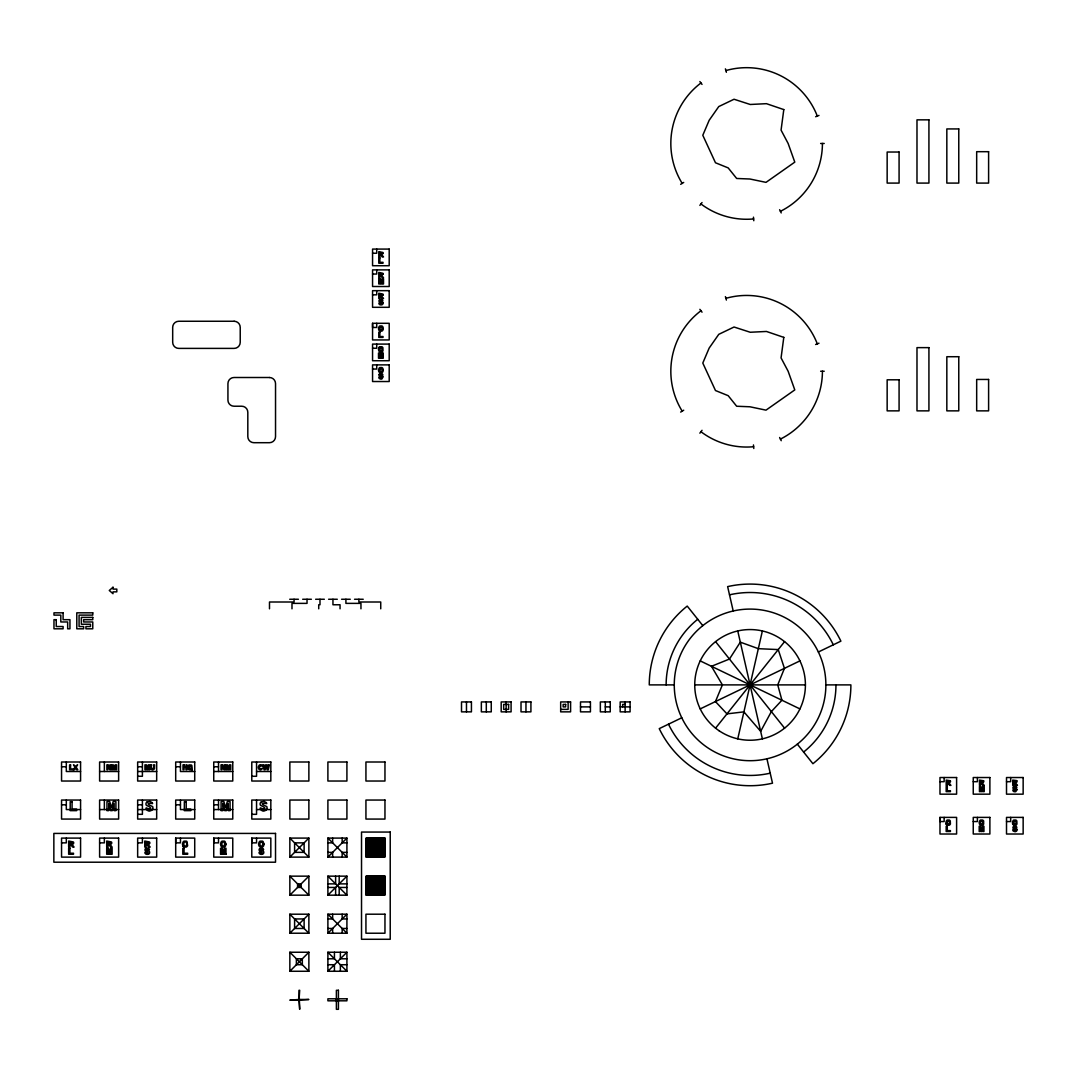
<?xml version="1.0" encoding="UTF-8"?>
<svg xmlns="http://www.w3.org/2000/svg" width="1077" height="1077" viewBox="0 0 1077 1077"><rect width="100%" height="100%" fill="white"/><g stroke="black" fill="none" stroke-linecap="round" stroke-linejoin="round"><path stroke-width="1.5" d="M175.699 838.094L175.699 857.117L194.722 857.117L194.722 838.094L175.699 838.094L175.699 842.86L180.451 842.86L180.451 838.094M213.744 838.094L213.744 857.117L232.767 857.117L232.767 838.094L213.744 838.094L213.744 842.86L218.51 842.86L218.51 838.094M251.789 838.094L251.789 857.117L270.825 857.117L270.825 838.094L251.789 838.094L251.789 842.86L256.555 842.86L256.555 838.094M372.561 323.302L372.561 339.942L389.201 339.942L389.201 323.302L372.561 323.302L372.561 327.462L376.721 327.462L376.721 323.302M939.979 817.389L939.979 834.015L956.605 834.015L956.605 817.389L939.979 817.389L939.979 821.549L944.139 821.549L944.139 817.389M221.606 854.236L221.647 849.524L222.764 854.236M737.758 738.849L762.381 630.947M223.747 854.236L224.905 849.524L224.905 854.236M224.568 845.324L224.568 842.779A1.44 1.44 0 0 0 221.956 842.779L221.889 845.149L223.087 846.132A1.454 1.454 0 0 0 224.581 845.324M379.212 300.12L378.983 300.685A1.535 1.535 0 0 0 379.01 301.183A1.387 1.387 0 0 0 379.36 301.843L381.958 303.175L380.046 303.593A1.669 1.669 0 0 1 379.804 302.974C377.731 302.677 379.494 305.181 380.706 304.885A4.079 4.079 0 0 0 381.433 304.858A2.948 2.948 0 0 0 381.864 304.778A1.589 1.589 0 0 0 382.793 304.104L382.995 302.799M379.212 374.338L378.983 374.89A1.535 1.535 0 0 0 379.01 375.402A1.373 1.373 0 0 0 379.252 375.94L381.958 377.381L380.046 377.812A1.669 1.669 0 0 1 379.804 377.192L378.781 377.287L378.996 378.081A1.831 1.831 0 0 0 379.279 378.525L380.706 379.091A4.079 4.079 0 0 0 381.433 379.077A2.935 2.935 0 0 0 381.864 378.996L383.008 377.004M1013.161 786.977L1012.945 787.529A1.535 1.535 0 0 0 1012.959 788.041A1.373 1.373 0 0 0 1013.201 788.579L1015.907 790.02L1013.995 790.451A1.669 1.669 0 0 1 1013.753 789.831C1011.693 789.522 1013.444 792.039 1014.655 791.73A4.066 4.066 0 0 0 1015.382 791.716A2.948 2.948 0 0 0 1015.813 791.635L1016.957 789.643M1013.161 826.826L1012.945 827.392A1.535 1.535 0 0 0 1012.959 827.89A1.373 1.373 0 0 0 1013.201 828.442L1015.894 829.802L1014.049 830.38A1.669 1.669 0 0 1 1013.753 829.694L1012.73 829.788L1012.945 830.569A1.831 1.831 0 0 0 1013.242 831.013L1014.655 831.592A4.079 4.079 0 0 0 1015.382 831.565M699.875 205.384L702.029 202.53M699.875 433.169L702.029 430.302M379.198 347.252L378.539 348.76A5.52 5.52 0 0 0 378.525 349.648L378.767 350.698A2.41 2.41 0 0 0 379.158 351.317A2.033 2.033 0 0 0 380.141 351.95L381.635 351.95A1.966 1.966 0 0 0 382.429 351.492A2.369 2.369 0 0 0 382.995 350.698L382.887 347.683A2.019 2.019 0 0 0 381.85 346.74L379.831 346.754A2.477 2.477 0 0 0 379.198 347.252M715.572 728.16L784.581 641.636M289.848 857.117L308.87 838.094L308.87 857.117L289.848 857.117L289.848 838.094L308.87 838.094M289.848 895.175L308.87 876.153L289.848 876.153L289.848 895.175L308.87 895.175L308.87 876.153M327.893 857.117L346.915 838.094L346.915 857.117L327.893 857.117L327.893 838.094L346.915 838.094M365.938 838.956L366.799 838.094M365.938 840.302L368.146 838.094M365.938 841.649L369.492 838.094M365.938 842.995L370.838 838.094M365.938 844.341L372.184 838.094M365.938 845.687L373.531 838.094M365.938 847.034L374.877 838.094M365.938 848.38L376.223 838.094M365.938 849.726L377.569 838.094M365.938 851.072L378.916 838.094M365.938 852.419L380.262 838.094M365.938 853.765L381.608 838.094M365.938 855.111L382.941 838.094M365.938 856.444L384.287 838.094M289.848 933.221L308.87 914.198L308.87 933.221L289.848 933.221L289.848 914.198L308.87 914.198M327.893 895.175L346.915 876.153L327.893 876.153L327.893 895.175L346.915 895.175L346.915 876.153M366.611 857.117L384.96 838.768M367.957 857.117L384.96 840.114M369.303 857.117L384.96 841.46M370.65 857.117L384.96 842.806M371.996 857.117L384.96 844.153M373.342 857.117L384.96 845.499M374.688 857.117L384.96 846.845M376.035 857.117L384.96 848.191M377.381 857.117L384.96 849.538M378.714 857.117L384.96 850.884M380.06 857.117L384.96 852.217M381.406 857.117L384.96 853.563M382.752 857.117L384.96 854.909M384.099 857.117L384.96 856.255M365.938 877.015L366.799 876.153M365.938 878.361L368.146 876.153M365.938 879.707L369.492 876.153M365.938 881.04L370.838 876.153M365.938 882.386L372.184 876.153M365.938 883.732L373.531 876.153M365.938 885.079L374.877 876.153M365.938 886.425L376.223 876.153M365.938 887.771L377.569 876.153M365.938 889.117L378.916 876.153M365.938 890.464L380.262 876.153M365.938 891.81L381.608 876.153M365.938 893.156L382.941 876.153M365.938 894.502L384.287 876.153M289.848 971.266L308.87 952.243L308.87 971.266L289.848 971.266L289.848 952.243L308.87 952.243M327.893 933.221L346.915 914.198L346.915 933.221L327.893 933.221L327.893 914.198L346.915 914.198M366.611 895.175L384.96 876.813M367.957 895.175L384.96 878.159M369.303 895.175L384.96 879.505M370.65 895.175L384.96 880.851M371.996 895.175L384.96 882.198M373.342 895.175L384.96 883.544M374.688 895.175L384.96 884.89M376.035 895.175L384.96 886.236M377.381 895.175L384.96 887.583M378.714 895.175L384.96 888.929M380.06 895.175L384.96 890.275M381.406 895.175L384.96 891.621M382.752 895.175L384.96 892.968M384.099 895.175L384.96 894.3M299.016 1000.143L299.689 990.288L299.016 990.288L299.689 1009.311L299.016 1000.143L289.848 1000.143L299.016 999.469M327.893 971.266L346.915 952.243L346.915 971.266L327.893 971.266L327.893 952.243L346.915 952.243M680.664 184.315L683.707 182.43M680.664 412.087L683.707 410.202M379.656 299.702L380.598 299.406A3.446 3.446 0 0 1 381.339 299.433L382.079 299.662A1.548 1.548 0 0 1 382.873 300.846L380.046 300.658L382.268 301.897A1.467 1.467 0 0 1 383.035 302.866M147.132 801.921L150.026 801.45L152.14 802.607A2.571 2.571 0 0 1 152.611 803.617C148.909 802.984 144.52 803.079 152.611 806.592A2.437 2.437 0 0 1 152.867 807.225L152.894 808.585A2.087 2.087 0 0 1 152.611 809.298L152.503 809.46A2.679 2.679 0 0 1 151.117 810.55C147.105 813.283 143.766 805.152 147.993 808.84A1.508 1.508 0 0 0 148.424 809.096C153.823 809.123 148.788 806.229 146.432 805.394A2.342 2.342 0 0 1 145.974 804.209A2.625 2.625 0 0 1 145.987 803.604A2.181 2.181 0 0 1 146.351 802.634A2.342 2.342 0 0 1 147.105 801.961M145.758 848.42L146.835 848.084A3.945 3.945 0 0 1 147.697 848.111L148.532 848.38A1.764 1.764 0 0 1 148.989 848.73A1.75 1.75 0 0 1 149.447 849.753L146.257 849.416L148.747 850.938A1.669 1.669 0 0 1 149.636 852.042L149.609 852.863A1.427 1.427 0 0 1 149.34 853.455M261.28 801.921L264.161 801.45L266.288 802.607A2.571 2.571 0 0 1 266.746 803.617C263.03 802.998 258.615 803.025 266.759 806.592A2.437 2.437 0 0 1 267.015 807.225L267.042 808.585A2.087 2.087 0 0 1 266.759 809.298L266.638 809.46A2.679 2.679 0 0 1 265.265 810.55C261.253 813.283 257.915 805.152 262.128 808.84A1.508 1.508 0 0 0 262.559 809.096C267.944 809.164 262.909 806.256 260.58 805.394A2.342 2.342 0 0 1 260.122 804.209A2.625 2.625 0 0 1 260.122 803.604A2.181 2.181 0 0 1 260.499 802.634A2.342 2.342 0 0 1 261.253 801.961M259.907 848.42L260.984 848.084A3.945 3.945 0 0 1 261.832 848.111L262.68 848.38A1.764 1.764 0 0 1 263.138 848.73A1.75 1.75 0 0 1 263.596 849.753L260.405 849.416L262.882 850.938A1.669 1.669 0 0 1 263.771 852.042L263.771 852.742A1.454 1.454 0 0 1 263.488 853.455A1.817 1.817 0 0 1 262.425 854.223L262.425 854.223M1013.605 786.547L1014.547 786.264A3.446 3.446 0 0 1 1015.301 786.277L1016.028 786.52A1.548 1.548 0 0 1 1016.836 787.718L1013.995 787.502L1016.217 788.754A1.454 1.454 0 0 1 1016.984 789.724M1013.605 826.409L1014.547 826.126A3.446 3.446 0 0 1 1015.301 826.14L1016.028 826.369A1.535 1.535 0 0 1 1016.823 827.567L1013.995 827.365L1016.217 828.603A1.467 1.467 0 0 1 1016.998 829.586M681.781 717.78L659.245 728.631A100.807 100.807 0 0 0 772.505 783.181L766.932 758.787M700.212 708.908L799.928 660.888M818.358 652.002L840.895 641.152A100.807 100.807 0 0 0 727.635 586.615L733.208 610.996M815.639 116.733L818.978 115.441M815.639 344.505L818.978 343.213M148.128 854.263L148.276 854.223A1.817 1.817 0 0 0 149.353 853.455M1015.678 831.525L1015.813 831.484A1.589 1.589 0 0 0 1016.742 830.811L1016.984 830.192A2.087 2.087 0 0 0 1016.984 829.721L1016.957 829.505M260.311 765.626L259.328 767.282L260.284 768.978M260.54 768.991L262.613 768.264L260.944 769.826A3.002 3.002 0 0 1 260.324 769.84L259.88 769.759A1.966 1.966 0 0 1 259.288 769.476A2.262 2.262 0 0 1 258.48 768.372L258.318 767.632A4.12 4.12 0 0 1 258.359 766.77L259.126 765.276A2.208 2.208 0 0 1 260.122 764.791L260.351 764.764A2.746 2.746 0 0 1 261.038 764.791A2.154 2.154 0 0 1 262.101 765.276L262.586 766.191L260.567 765.612M820.634 143.47L824.215 143.47M372.561 253.243L376.721 253.243L376.721 249.083M372.561 274.043L376.721 274.043L376.721 269.883M372.561 294.829L376.721 294.829L376.721 290.669M372.561 348.248L376.721 348.248L376.721 344.088M372.561 369.048L376.721 369.048L376.721 364.888M820.634 371.242L824.215 371.242M289.713 599.256L298.41 599.256M302.677 599.256L311.374 599.256M315.642 599.256L324.339 599.256M328.606 599.256L337.303 599.256M341.571 599.256L350.267 599.256M354.548 599.256L363.232 599.256M674.269 684.891L649.269 684.891A100.807 100.807 0 0 1 687.22 606.082L702.81 625.629M694.732 684.891L805.408 684.891M825.871 684.891A75.794 75.794 0 0 0 712.166 619.248A75.794 75.794 0 0 0 712.166 750.534A75.794 75.794 0 0 0 825.871 684.891L850.884 684.891A100.807 100.807 0 0 1 812.92 763.714L797.33 744.153M625.131 704.412L622.654 704.412L622.654 706.889M580.503 706.889L590.425 706.889M605.301 706.889L610.255 706.889M620.177 706.889L630.085 706.889M560.673 709.38L568.117 709.38L568.117 701.935M61.551 766.757L66.316 766.757M137.654 766.757L142.406 766.757M175.699 766.757L180.451 766.757M213.744 766.757L218.51 766.757M80.573 771.509L66.316 771.509L66.316 762.004M99.609 771.509L118.632 771.509M137.654 771.509L156.677 771.509M194.722 771.509L180.451 771.509L180.451 762.004M213.744 771.509L232.767 771.509M256.555 771.509L270.825 771.509M137.654 776.275L142.406 776.275L142.406 762.004M251.789 776.275L256.555 776.275L256.555 762.004M939.979 781.687L944.139 781.687L944.139 777.527M973.245 781.687L977.404 781.687L977.404 777.527M1006.51 781.687L1010.67 781.687L1010.67 777.527M61.551 804.802L66.316 804.802M137.654 804.802L142.406 804.802M175.699 804.802L180.451 804.802M213.744 804.802L218.51 804.802M80.573 809.567L66.316 809.567L66.316 800.049M99.609 809.567L118.632 809.567M137.654 809.567L156.677 809.567M194.722 809.567L180.451 809.567L180.451 800.049M213.744 809.567L232.767 809.567M256.555 809.567L270.825 809.567M137.654 814.32L142.406 814.32L142.406 800.049M251.789 814.32L256.555 814.32L256.555 800.049M973.245 821.549L977.404 821.549L977.404 817.389M1006.51 821.549L1010.67 821.549L1010.67 817.389M61.551 842.86L66.316 842.86L66.316 838.094M99.609 842.86L104.361 842.86L104.361 838.094M137.654 842.86L142.406 842.86L142.406 838.094M327.893 842.86L332.645 842.86L332.645 838.094M346.915 842.86L342.163 842.86L342.163 838.094M327.893 852.365L332.645 852.365L332.645 857.117M346.915 852.365L342.163 852.365L342.163 857.117M226.264 854.236L220.556 854.236L220.556 848.259L222.225 848.259L223.276 852.351L224.299 848.259L225.968 848.259L225.968 854.236M327.893 883.88L335.62 883.88L335.62 876.153M346.915 883.88L339.188 883.88L339.188 876.153M327.893 887.448L335.62 887.448L335.62 895.175M346.915 887.448L339.188 887.448L339.188 895.175M327.893 918.95L332.645 918.95L332.645 914.198M346.915 918.95L342.163 918.95L342.163 914.198M327.893 928.468L332.645 928.468L332.645 933.221M346.915 928.468L342.163 928.468L342.163 933.221M327.893 958.786L334.435 958.786L334.435 952.243M346.915 958.786L340.372 958.786L340.372 952.243M327.893 964.723L334.435 964.723L334.435 971.266M346.915 964.723L340.372 964.723L340.372 971.266M299.689 999.469L308.87 999.469L299.689 1000.143M336.387 999.806L338.42 999.806M700.212 660.888L799.928 708.908M327.893 838.094L346.915 857.117M289.848 838.094L308.87 857.117M327.893 876.153L346.915 895.175M289.848 876.153L308.87 895.175M327.893 914.198L346.915 933.221M289.848 914.198L308.87 933.221M327.893 952.243L346.915 971.266M289.848 952.243L308.87 971.266M1016.675 780.583L1012.73 780.085L1012.73 785.375L1013.82 785.375L1014.049 783.181A2.06 2.06 0 0 1 1014.574 783.248L1016.176 785.375L1017.455 785.375L1015.651 783.046L1017.011 781.848A2.019 2.019 0 0 0 1017.025 781.35A1.387 1.387 0 0 0 1016.809 780.744L1016.809 780.744M715.572 641.636L784.581 728.16M983.53 780.744L979.464 780.085L979.464 785.375L980.541 785.375L980.77 783.181A2.073 2.073 0 0 1 981.295 783.248L982.911 785.375L984.19 785.375L982.386 783.046L983.745 781.848A2.019 2.019 0 0 0 983.745 781.35A1.387 1.387 0 0 0 983.543 780.744M950.264 780.744L946.185 780.085L946.185 785.375L947.275 785.375L947.504 783.181A2.073 2.073 0 0 1 948.029 783.248L949.645 785.375L950.924 785.375L949.12 783.046L950.479 781.848A2.019 2.019 0 0 0 950.479 781.35A1.387 1.387 0 0 0 950.277 780.744M382.86 376.64L382.725 376.479A1.467 1.467 0 0 0 382.268 376.115L380.046 374.863L382.873 375.079A1.548 1.548 0 0 0 382.079 373.881L381.339 373.638A3.446 3.446 0 0 0 380.598 373.625L379.656 373.921A1.373 1.373 0 0 0 379.225 374.338M699.875 81.556L702.029 84.41M699.875 309.328L702.029 312.182M779.613 209.719L781.215 212.923M779.613 437.491L781.215 440.695M983.57 820.984L983.678 823.986A2.369 2.369 0 0 1 983.113 824.78A1.979 1.979 0 0 1 982.318 825.238L980.824 825.238A2.033 2.033 0 0 1 979.841 824.619A2.41 2.41 0 0 1 979.451 823.986L979.208 822.936A5.506 5.506 0 0 1 979.222 822.061L979.868 820.539A2.477 2.477 0 0 1 980.514 820.041L982.534 820.028A2.019 2.019 0 0 1 983.53 820.93M1012.717 823.986L1012.474 822.936A5.506 5.506 0 0 1 1012.488 822.061L1013.147 820.539A2.477 2.477 0 0 1 1013.794 820.041L1015.799 820.028A2.019 2.019 0 0 1 1016.553 820.566A2.235 2.235 0 0 1 1016.836 820.984L1016.944 823.986A2.369 2.369 0 0 1 1016.392 824.78A1.966 1.966 0 0 1 1015.584 825.238L1014.09 825.238A2.033 2.033 0 0 1 1013.107 824.619A2.369 2.369 0 0 1 1012.582 823.999M946.185 823.986L945.943 822.936A5.533 5.533 0 0 1 945.956 822.061L946.602 820.539A2.477 2.477 0 0 1 947.248 820.041L949.254 820.028A2.019 2.019 0 0 1 950.008 820.566A2.235 2.235 0 0 1 950.291 820.984L950.412 823.986A2.369 2.369 0 0 1 949.847 824.78A1.966 1.966 0 0 1 949.052 825.238L947.558 825.238A2.033 2.033 0 0 1 946.575 824.619M182.794 845.647L182.511 844.449A6.314 6.314 0 0 1 182.538 843.439L183.278 841.702A2.827 2.827 0 0 1 184.019 841.137L186.308 841.124A2.289 2.289 0 0 1 186.981 841.541L187.627 845.647A2.706 2.706 0 0 1 186.994 846.562A2.248 2.248 0 0 1 186.079 847.074L184.113 846.993A2.316 2.316 0 0 1 183.238 846.36M725.4 68.847L726.383 72.294M725.4 296.619L726.383 300.066M737.758 630.947L762.381 738.849M753.456 217.164L753.792 220.731M753.456 444.936L753.792 448.503M625.131 701.935L625.131 711.857M605.301 701.935L605.301 711.857M525.966 701.935L525.966 711.857M506.136 701.935L506.136 711.857M486.306 701.935L486.306 711.857M466.476 701.935L466.476 711.857M380.733 608.815L380.733 602.003L358.883 602.003L358.883 599.256M360.957 608.815L360.957 603.376L345.919 603.376L345.919 599.256M340.049 608.815L340.049 604.762L332.955 604.762L332.955 599.256M337.411 998.796L337.411 1000.816M319.99 599.256L319.99 604.762L318.725 604.762L318.725 608.815M307.026 599.256L307.026 603.376L291.988 603.376L291.988 608.815M294.061 599.256L294.061 602.003L269.492 602.003L269.492 608.815M218.51 762.004L218.51 771.509M218.51 800.049L218.51 809.567M104.361 762.004L104.361 771.509M104.361 800.049L104.361 809.567M946.441 824.605A2.369 2.369 0 0 1 946.05 823.999M261.94 854.317A4.658 4.658 0 0 1 261.105 854.344C259.719 854.694 257.713 851.826 260.069 852.176A1.912 1.912 0 0 0 260.338 852.876C263.919 854.034 261.738 851.167 259.449 850.736A1.562 1.562 0 0 1 259.167 850.116A1.75 1.75 0 0 1 259.14 849.538A1.454 1.454 0 0 1 259.382 848.905M261.146 841.972A1.44 1.44 0 0 0 260.001 842.779L259.934 845.149L261.146 846.132A1.454 1.454 0 0 0 262.626 845.324L262.613 842.779A1.427 1.427 0 0 0 261.482 841.972M183.09 846.36A2.706 2.706 0 0 1 182.646 845.66M147.791 854.317A4.658 4.658 0 0 1 146.957 854.344C145.583 854.694 143.564 851.826 145.92 852.176A1.912 1.912 0 0 0 146.203 852.876C149.743 854.061 147.643 851.072 145.301 850.736A1.562 1.562 0 0 1 145.018 850.116A1.75 1.75 0 0 1 145.005 849.538A1.454 1.454 0 0 1 145.247 848.905M822.424 143.47A75.794 75.794 0 0 1 780.421 211.321M753.631 218.941A75.794 75.794 0 0 1 700.952 203.957M682.185 183.373A75.794 75.794 0 0 1 700.952 82.983M725.885 70.57A75.794 75.794 0 0 1 817.308 116.087M822.424 371.242A75.794 75.794 0 0 1 780.421 439.093M753.631 446.726A75.794 75.794 0 0 1 700.952 431.729M682.185 411.145A75.794 75.794 0 0 1 700.952 310.755M725.885 298.342A75.794 75.794 0 0 1 817.308 343.859M666.138 684.891A83.939 83.939 0 0 1 697.734 619.275M770.217 773.178A90.549 90.549 0 0 1 668.494 724.188M835.954 684.891A85.877 85.877 0 0 1 803.617 752.042M729.519 594.827A92.38 92.38 0 0 1 833.302 644.813M107.794 849.524L107.767 854.236L106.704 854.236L106.704 848.259L108.373 848.259L109.437 852.351L110.46 848.259L112.116 848.259L112.116 854.236L111.066 854.236L111.066 849.524L109.908 854.236L108.925 854.236L107.794 849.524M108.764 803.482L108.696 810.644L106.96 810.644L106.96 801.571L109.719 801.571L111.469 807.777L113.152 801.571L115.912 801.571L115.912 810.644L114.162 810.644L114.162 803.482L112.25 810.644L110.621 810.644L108.764 803.482M112.748 765.882L112.708 769.759L111.766 769.759L111.766 764.845L113.26 764.845L114.202 768.197L115.118 764.845L116.626 764.845L116.626 769.759L115.67 769.759L115.67 765.882L114.633 769.759L113.745 769.759L112.748 765.882M145.907 765.882L145.88 769.759L144.937 769.759L144.937 764.845L146.432 764.845L147.374 768.197L148.289 764.845L149.784 764.845L149.784 769.759L148.841 769.759L148.841 765.882L147.805 769.759L146.916 769.759L145.907 765.882M153.594 767.591C153.54 771.065 149.461 767.187 151.709 764.845L150.699 764.845L150.793 768.722A2.316 2.316 0 0 0 151.063 769.274L152.099 769.813A4.187 4.187 0 0 0 153.001 769.84L154.482 768.87L154.603 764.845L153.594 764.845L153.594 767.591M222.899 803.482L222.845 810.644L221.095 810.644L221.095 801.571L223.854 801.571L225.605 807.777L227.301 801.571L230.061 801.571L230.061 810.644L228.311 810.644L228.311 803.482L226.399 810.644L224.756 810.644L222.899 803.482M226.884 765.882L226.857 769.759L225.914 769.759L225.914 764.845L227.409 764.845L228.351 768.197L229.266 764.845L230.761 764.845L230.761 769.759L229.818 769.759L229.818 765.882L228.782 769.759L227.893 769.759L226.884 765.882M379.737 279.872L379.696 283.991L378.781 283.991L378.781 278.768L380.235 278.768L381.164 282.336L382.052 278.768L383.506 278.768L383.506 283.991L382.591 283.991L382.591 279.872L381.581 283.991L380.719 283.991L379.737 279.872M379.467 354.091L379.441 358.21L378.512 358.21L378.512 352.987L379.979 352.987L380.895 356.554L381.783 352.987L383.25 352.987L383.25 358.21L382.322 358.21L382.322 354.091L381.312 358.21L380.45 358.21L379.467 354.091M980.151 827.378L980.124 831.498L979.195 831.498L979.195 826.274L980.649 826.274L981.578 829.842L982.466 826.274L983.934 826.274L983.934 831.498L983.005 831.498L983.005 827.378L981.995 831.498L981.134 831.498L980.151 827.378M980.407 787.516L980.38 791.635L979.464 791.635L979.464 786.412L980.918 786.412L981.847 789.979L982.736 786.412L984.19 786.412L984.19 791.635L983.274 791.635L983.274 787.516L982.251 791.635L981.389 791.635L980.407 787.516M186.752 844.031L186.523 845.324A1.454 1.454 0 0 1 185.042 846.132L183.844 845.149L183.898 842.779A1.44 1.44 0 0 1 185.042 841.972A1.467 1.467 0 0 1 186.536 842.779L186.752 844.031M379.535 328.283L380.598 330.302L382.214 328.929A4.066 4.066 0 0 0 382.227 328.283L380.881 326.681L379.535 328.283M379.535 349.069L380.598 351.102L382.214 349.729A4.052 4.052 0 0 0 382.227 349.069L380.881 347.481L379.535 349.069M379.535 369.869L380.733 371.915A1.373 1.373 0 0 0 381.164 371.888L382.214 370.515A4.066 4.066 0 0 0 382.227 369.869L380.881 368.267L379.535 369.869M946.952 822.357L948.016 824.39L949.618 823.016A4.066 4.066 0 0 0 949.645 822.357L948.298 820.768L946.952 822.357M980.218 822.357L981.282 824.39L982.897 823.016A4.066 4.066 0 0 0 982.911 822.357L981.564 820.768L980.218 822.357M1013.484 822.357L1014.682 824.403A1.373 1.373 0 0 0 1015.126 824.39L1016.163 823.016A4.066 4.066 0 0 0 1016.176 822.357L1014.978 820.782L1013.484 822.357M188.785 767.08C190.454 773.232 192.904 762.637 188.785 767.08M225.968 844.072L225.672 845.647A2.706 2.706 0 0 1 225.039 846.562A2.248 2.248 0 0 1 224.124 847.074L222.158 846.993A2.316 2.316 0 0 1 221.297 846.36A2.76 2.76 0 0 1 220.839 845.647L220.57 844.449A6.314 6.314 0 0 1 220.583 843.439L221.323 841.702A2.827 2.827 0 0 1 222.064 841.137L224.366 841.124A2.289 2.289 0 0 1 225.039 841.541L225.968 844.072M264.013 844.072L263.73 845.647A2.706 2.706 0 0 1 263.084 846.562A2.248 2.248 0 0 1 262.169 847.074L260.203 846.993A2.316 2.316 0 0 1 259.342 846.36A2.76 2.76 0 0 1 258.897 845.647L258.615 844.449A6.314 6.314 0 0 1 258.628 843.439L259.369 841.702A2.827 2.827 0 0 1 260.109 841.137L262.411 841.124A2.289 2.289 0 0 1 263.084 841.541L264.013 844.072M383.25 328.525L382.995 329.899A2.369 2.369 0 0 1 382.429 330.706A1.966 1.966 0 0 1 381.635 331.151L380.141 331.151A2.033 2.033 0 0 1 379.158 330.531A2.41 2.41 0 0 1 378.767 329.912L378.525 328.862A5.52 5.52 0 0 1 378.539 327.973L379.198 326.452A2.477 2.477 0 0 1 379.831 325.968L381.85 325.941A2.019 2.019 0 0 1 382.604 326.493A2.235 2.235 0 0 1 382.887 326.896L383.25 328.525M383.25 370.111L382.995 371.498A2.369 2.369 0 0 1 382.429 372.292A1.966 1.966 0 0 1 381.635 372.736L380.141 372.736A2.033 2.033 0 0 1 379.158 372.117A2.41 2.41 0 0 1 378.767 371.498L378.525 370.448A5.52 5.52 0 0 1 378.539 369.559L379.198 368.038A2.477 2.477 0 0 1 379.831 367.553L381.85 367.526A2.019 2.019 0 0 1 382.604 368.078A2.235 2.235 0 0 1 382.887 368.482L383.25 370.111M187.788 767.012L188.408 769.18A1.992 1.992 0 0 0 189.175 769.692L190.441 769.84A2.087 2.087 0 0 0 191.194 769.638L192.285 770.243L191.868 769.113A2.194 2.194 0 0 0 192.218 768.574L191.827 765.424A1.791 1.791 0 0 0 191.316 765.007L189.162 764.912A2.006 2.006 0 0 0 188.408 765.424A2.167 2.167 0 0 0 188.017 766.003L187.788 767.012M380.046 845.607L378.458 848.636L373.8 849.147L373.8 853.374L371.498 853.374L371.498 842.201L378.269 842.524A3.083 3.083 0 0 1 379.427 843.439A2.733 2.733 0 0 1 379.696 843.897L380.046 845.607M72.347 842.793L69.897 843.587L69.897 842.039L72.347 842.793M110.392 842.793L107.956 843.587L107.956 842.039L110.392 842.793M148.438 842.793L146.001 843.587L146.001 842.039L148.438 842.793M381.998 253.189L379.858 253.889L379.858 252.543L381.998 253.189M381.998 273.989L379.858 274.675L379.858 273.329L381.998 273.989M381.998 294.775L379.858 295.475L379.858 294.129L381.998 294.775M949.416 781.633L947.275 782.319L947.275 780.973L949.416 781.633M982.682 781.633L980.541 782.319L980.541 780.973L982.682 781.633M1015.948 781.633L1013.82 782.319L1013.82 780.973L1015.948 781.633M377.758 845.674L377.475 846.576A1.427 1.427 0 0 1 377.017 847.007L373.8 847.262L373.8 844.072L377.542 844.853A1.696 1.696 0 0 1 377.758 845.674M783.8 109.585L781.067 130.129L788.135 143.47L794.786 162.129L766.003 182.363L749.929 179.011L736.668 178.472L728.187 167.904L715.478 162.762L702.796 135.271L709.178 120.274L718.763 106.569L734.043 99.246L750.238 104.482L766.447 103.675L783.8 109.585M783.8 337.37L781.067 357.901L788.135 371.242L794.786 389.901L766.003 410.149L749.929 406.783L736.668 406.244L728.187 395.676L715.478 390.534L702.796 363.057L709.178 348.059L718.763 334.341L734.043 327.018L750.238 332.255L766.447 331.46L783.8 337.37M73.559 843.049L73.532 843.197A1.414 1.414 0 0 1 72.98 844.058L72.011 844.408L74.071 847.074L72.603 847.074L70.853 844.678A2.369 2.369 0 0 0 70.167 844.556L69.897 847.074L68.659 847.074L68.659 841.029L73.438 841.985A1.629 1.629 0 0 1 73.573 842.47A2.316 2.316 0 0 1 73.559 843.049M111.604 843.049L111.577 843.197A1.414 1.414 0 0 1 111.039 844.058L110.056 844.408L112.116 847.074L110.662 847.074L108.898 844.678A2.369 2.369 0 0 0 108.212 844.556L107.956 847.074L106.704 847.074L106.704 841.029L111.483 841.985A1.629 1.629 0 0 1 111.618 842.47A2.316 2.316 0 0 1 111.604 843.049M149.663 843.049L149.636 843.197A1.414 1.414 0 0 1 149.084 844.058L148.101 844.408L150.174 847.074L148.707 847.074L146.943 844.678A2.369 2.369 0 0 0 146.257 844.556L146.001 847.074L144.762 847.074L144.762 841.029L149.541 841.985A1.629 1.629 0 0 1 149.663 842.47A2.316 2.316 0 0 1 149.663 843.049M383.062 253.418L381.702 254.603L383.506 256.945L382.227 256.945L380.693 254.832A2.073 2.073 0 0 0 380.087 254.737L379.858 256.945L378.781 256.945L378.781 251.655L382.954 252.489A1.508 1.508 0 0 1 383.075 252.907A2.019 2.019 0 0 1 383.062 253.418M383.062 274.204L381.702 275.402L383.506 277.731L382.227 277.731L380.693 275.631A2.073 2.073 0 0 0 380.087 275.537L379.858 277.731L378.781 277.731L378.781 272.441L382.954 273.289A1.508 1.508 0 0 1 383.075 273.706A2.019 2.019 0 0 1 383.062 274.204M383.062 295.004L381.702 296.188L383.506 298.531L382.227 298.531L380.693 296.417A2.06 2.06 0 0 0 380.087 296.323L379.858 298.531L378.781 298.531L378.781 293.24L382.954 294.075A1.508 1.508 0 0 1 383.075 294.492A2.019 2.019 0 0 1 383.062 295.004M268.361 764.845L267.688 768.291L266.827 764.845L265.615 764.845L264.7 768.238L263.986 764.845L262.95 764.845L264.053 769.759L265.157 769.759L266.194 766.097L267.109 769.759L268.321 769.759L269.398 764.845L268.361 764.845M784.433 668.346L777.742 684.891L781.929 700.238L771.361 711.587L760.672 731.323L743.911 711.87L726.962 713.876L715.451 701.571L722.398 684.891L711.453 666.3L729.466 659.043L740.316 642.161L758.343 648.677L778.227 649.579L784.433 668.346M74.946 767.161L73.29 769.759L74.488 769.759L75.552 768.076L76.615 769.759L77.813 769.759L76.13 767.161L77.625 764.845L75.552 766.245L73.478 764.845L74.946 767.161M112.991 587.261L109.275 590.479L112.991 593.696L112.991 591.852L116.814 591.852L116.814 589.106L112.991 589.106L112.991 587.261M928.926 119.843L916.985 119.843L916.985 183.09L928.926 183.09L928.926 119.843M958.772 128.93L946.831 128.93L946.831 183.09L958.772 183.09L958.772 128.93M988.605 151.682L976.677 151.682L976.677 183.09L988.605 183.09L988.605 151.682M899.08 152.032L887.152 152.032L887.152 183.09L899.08 183.09L899.08 152.032M389.201 249.083L372.561 249.083L372.561 265.723L389.201 265.723L389.201 249.083M379.858 257.982L378.781 257.982L378.781 263.205L383.022 263.205L383.022 262.317L379.858 262.317L379.858 257.982M389.201 269.883L372.561 269.883L372.561 286.509L389.201 286.509L389.201 269.883M389.201 290.669L372.561 290.669L372.561 307.308L389.201 307.308L389.201 290.669M234.14 321.256L178.782 321.256A6.085 6.085 0 0 0 172.683 327.341L172.683 342.311A6.085 6.085 0 0 0 178.782 348.396L234.14 348.396A6.085 6.085 0 0 0 240.225 342.311L240.225 327.341A6.085 6.085 0 0 0 234.14 321.256M379.858 332.187L378.781 332.187L378.781 337.411L383.022 337.411L383.022 336.522L379.858 336.522L379.858 332.187M389.201 344.088L372.561 344.088L372.561 360.728L389.201 360.728L389.201 344.088M928.926 347.629L916.985 347.629L916.985 410.862L928.926 410.862L928.926 347.629M958.772 356.716L946.831 356.716L946.831 410.862L958.772 410.862L958.772 356.716M389.201 364.888L372.561 364.888L372.561 381.527L389.201 381.527L389.201 364.888M269.452 377.502L234.032 377.502A6.085 6.085 0 0 0 227.934 383.587L227.934 400.132A6.085 6.085 0 0 0 234.032 406.217L241.719 406.217A6.085 6.085 0 0 1 247.818 412.303L247.818 436.616A6.085 6.085 0 0 0 253.903 442.701L269.452 442.701A6.085 6.085 0 0 0 275.537 436.616L275.537 383.587A6.085 6.085 0 0 0 269.452 377.502M988.605 379.454L976.677 379.454L976.677 410.862L988.605 410.862L988.605 379.454M899.08 379.804L887.152 379.804L887.152 410.862L899.08 410.862L899.08 379.804M63.099 612.826L53.971 612.826L53.971 615.115L60.81 615.115L60.81 621.967L67.663 621.967L67.663 628.806L69.951 628.806L69.951 619.679L63.099 619.679L63.099 612.826M92.77 612.826L76.79 612.826L76.79 628.806L83.643 628.806L83.643 626.531L79.079 626.531L79.079 615.115L92.77 615.115L92.77 612.826M92.77 617.39L81.354 617.39L81.354 624.243L90.495 624.243L90.495 626.531L85.931 626.531L85.931 628.806L92.77 628.806L92.77 621.967L83.643 621.967L83.643 619.679L92.77 619.679L92.77 617.39M56.246 619.679L53.971 619.679L53.971 628.806L63.099 628.806L63.099 626.531L56.246 626.531L56.246 619.679M471.43 701.935L461.508 701.935L461.508 711.857L471.43 711.857L471.43 701.935M491.26 701.935L481.352 701.935L481.352 711.857L491.26 711.857L491.26 701.935M511.09 701.935L501.182 701.935L501.182 711.857L511.09 711.857L511.09 701.935M530.921 701.935L521.012 701.935L521.012 711.857L530.921 711.857L530.921 701.935M570.595 701.935L560.673 701.935L560.673 711.857L570.595 711.857L570.595 701.935M590.425 701.935L580.503 701.935L580.503 711.857L590.425 711.857L590.425 701.935M610.255 701.935L600.347 701.935L600.347 711.857L610.255 711.857L610.255 701.935M630.085 701.935L620.177 701.935L620.177 711.857L630.085 711.857L630.085 701.935M508.613 704.412L503.659 704.412L503.659 709.38L508.613 709.38L508.613 704.412M565.64 704.412L563.15 704.412L563.15 706.889L565.64 706.889L565.64 704.412M80.573 762.004L61.551 762.004L61.551 781.027L80.573 781.027L80.573 762.004M118.632 762.004L99.609 762.004L99.609 781.027L118.632 781.027L118.632 762.004M156.677 762.004L137.654 762.004L137.654 781.027L156.677 781.027L156.677 762.004M194.722 762.004L175.699 762.004L175.699 781.027L194.722 781.027L194.722 762.004M232.767 762.004L213.744 762.004L213.744 781.027L232.767 781.027L232.767 762.004M270.825 762.004L251.789 762.004L251.789 781.027L270.825 781.027L270.825 762.004M308.87 762.004L289.848 762.004L289.848 781.027L308.87 781.027L308.87 762.004M346.915 762.004L327.893 762.004L327.893 781.027L346.915 781.027L346.915 762.004M384.96 762.004L365.938 762.004L365.938 781.027L384.96 781.027L384.96 762.004M70.57 764.912L69.574 764.912L69.574 769.759L73.048 769.759L73.048 768.938L70.57 768.938L70.57 764.912M107.862 764.845L106.879 764.845L106.879 769.759L107.835 769.759L107.835 766.582L109.787 769.759L110.796 769.759L110.796 764.845L109.841 764.845L109.841 768.049L107.862 764.845M184.019 764.845L183.009 764.845L183.009 769.759L184.019 769.759L184.019 767.591L185.971 767.591L185.971 769.759L186.981 769.759L186.981 764.845L185.971 764.845L185.971 766.77L184.019 766.77L184.019 764.845M222.01 764.845L221.027 764.845L221.027 769.759L221.97 769.759L221.97 766.582L223.935 769.759L224.931 769.759L224.931 764.845L223.989 764.845L223.989 768.049L222.01 764.845M956.605 777.527L939.979 777.527L939.979 794.166L956.605 794.166L956.605 777.527M989.884 777.527L973.245 777.527L973.245 794.166L989.884 794.166L989.884 777.527M1023.15 777.527L1006.51 777.527L1006.51 794.166L1023.15 794.166L1023.15 777.527M947.275 786.412L946.185 786.412L946.185 791.635L950.426 791.635L950.426 790.747L947.275 790.747L947.275 786.412M80.573 800.049L61.551 800.049L61.551 819.072L80.573 819.072L80.573 800.049M118.632 800.049L99.609 800.049L99.609 819.072L118.632 819.072L118.632 800.049M156.677 800.049L137.654 800.049L137.654 819.072L156.677 819.072L156.677 800.049M194.722 800.049L175.699 800.049L175.699 819.072L194.722 819.072L194.722 800.049M232.767 800.049L213.744 800.049L213.744 819.072L232.767 819.072L232.767 800.049M270.825 800.049L251.789 800.049L251.789 819.072L270.825 819.072L270.825 800.049M308.87 800.049L289.848 800.049L289.848 819.072L308.87 819.072L308.87 800.049M346.915 800.049L327.893 800.049L327.893 819.072L346.915 819.072L346.915 800.049M384.96 800.049L365.938 800.049L365.938 819.072L384.96 819.072L384.96 800.049M72.065 801.678L70.207 801.678L70.207 810.644L76.629 810.644L76.629 809.123L72.065 809.123L72.065 801.678M186.213 801.678L184.342 801.678L184.342 810.644L190.777 810.644L190.777 809.123L186.213 809.123L186.213 801.678M989.884 817.389L973.245 817.389L973.245 834.015L989.884 834.015L989.884 817.389M1023.15 817.389L1006.51 817.389L1006.51 834.015L1023.15 834.015L1023.15 817.389M947.275 826.274L946.185 826.274L946.185 831.498L950.426 831.498L950.426 830.609L947.275 830.609L947.275 826.274M390.224 832.063L361.522 832.063L361.522 939.279L390.224 939.279L390.224 832.063M275.524 833.423L53.85 833.423L53.85 862.206L275.524 862.206L275.524 833.423M80.573 838.094L61.551 838.094L61.551 857.117L80.573 857.117L80.573 838.094M118.632 838.094L99.609 838.094L99.609 857.117L118.632 857.117L118.632 838.094M156.677 838.094L137.654 838.094L137.654 857.117L156.677 857.117L156.677 838.094M384.96 838.094L365.938 838.094L365.938 857.117L384.96 857.117L384.96 838.094M304.118 842.86L294.6 842.86L294.6 852.365L304.118 852.365L304.118 842.86M69.897 848.259L68.659 848.259L68.659 854.236L73.505 854.236L73.505 853.226L69.897 853.226L69.897 848.259M184.046 848.259L182.807 848.259L182.807 854.236L187.654 854.236L187.654 853.226L184.046 853.226L184.046 848.259M384.96 876.153L365.938 876.153L365.938 895.175L384.96 895.175L384.96 876.153M301.143 883.88L297.575 883.88L297.575 887.448L301.143 887.448L301.143 883.88M384.96 914.198L365.938 914.198L365.938 933.221L384.96 933.221L384.96 914.198M304.118 918.95L294.6 918.95L294.6 928.468L304.118 928.468L304.118 918.95M302.327 958.786L296.377 958.786L296.377 964.723L302.327 964.723L302.327 958.786M338.42 990.288L336.387 990.288L336.387 1009.311L338.42 1009.311L338.42 990.288M346.915 998.796L327.893 998.796L327.893 1000.816L346.915 1000.816L346.915 998.796M719.059 730.731A55.344 55.344 0 0 0 805.273 688.849A55.344 55.344 0 0 0 725.898 635.12A55.344 55.344 0 0 0 719.059 730.731"/></g></svg>
